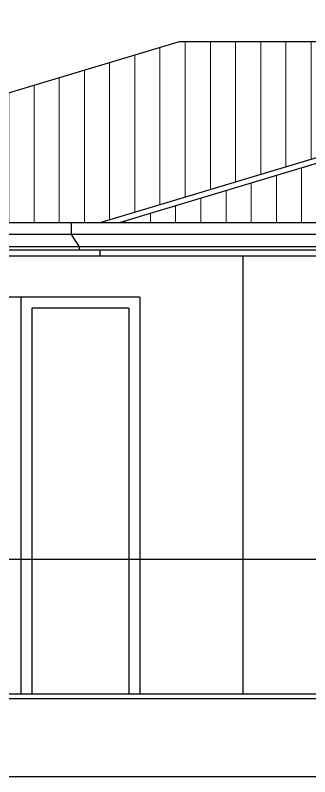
# Model space of a CAD drawing. Header units: millimetres. Extents: x 2002 to 2114, y 811 to 859.
# Drawn here: x 2029.348 to 2031.205, y 817.067 to 821.861 of the extents above; entities that cross this region are included whole.
import ezdxf

# ---------------------------------------------------------------- set-up
doc = ezdxf.new("R2010")
doc.units = ezdxf.units.MM
doc.header["$LTSCALE"] = 0.04
for name, color, linetype in [('0-2', 1, 'Continuous'), ('02', 1, 'Continuous'), ('chiaro', 252, 'Continuous')]:
    doc.layers.add(name, color=color, linetype=linetype)
doc.layers.add('0_Num_Penna__10', color=1, linetype='Continuous', lineweight=13)

msp = doc.modelspace()

# ---------------------------------------------------------------- hatches: boundary and pattern name
at = {"layer": '0_Num_Penna__10'}
h = msp.add_hatch(dxfattribs=at)
h.set_pattern_fill('ANSI31', color=256, scale=0.05, angle=45, style=0)
h.set_pattern_definition([(90, (-208.4922, -12.77513), (-0.15875, -2e-16), [])])
h.paths.add_polyline_path([(2038.2331, 820.2157), (2038.2331, 820.5557), (2037.8231, 820.5557), (2037.8231, 821.8257), (2034.2382, 821.8257), (2030.0049, 820.5557), (2034.0831, 820.5557), (2034.0831, 820.2157)])
h.paths.add_polyline_path([(2034.2662, 821.2009), (2034.2662, 821.758), (2037.6562, 821.758), (2037.6562, 820.5737), (2034.2662, 820.5737)], flags=16)
h = msp.add_hatch(dxfattribs=at)
h.set_pattern_fill('ANSI31', color=256, scale=0.05, angle=45, style=0)
h.set_pattern_definition([(90, (393.54775, -316.10519), (-0.15875, -2e-16), [])])
h.paths.add_polyline_path([(2029.8831, 820.5557), (2033.6831, 821.6957), (2030.3831, 821.6957), (2026.5831, 820.5557), (2029.7031, 820.5557)])

# ---------------------------------------------------------------- linework, layer by layer
at = {"layer": '0-2'}
for p, q in [((2030.1331, 820.0869), (2028.6331, 820.0869)), ((2029.3831, 820.0869), (2029.3831, 817.5869)), ((2030.1331, 820.0869), (2030.1331, 817.5869)), ((2029.4531, 820.0169), (2029.4531, 817.5869)), ((2030.0631, 820.0169), (2029.4531, 820.0169)), ((2030.0631, 820.0169), (2030.0631, 817.5869)), ((2025.9531, 818.4369), (2034.6831, 818.4369)), ((2033.6831, 817.5869), (2028.4531, 817.5869)), ((2033.6831, 817.5569), (2028.4531, 817.5569)), ((2034.0031, 817.0669), (2028.0831, 817.0669))]:
    msp.add_line(p, q, dxfattribs=at)
at = {"layer": '02'}
for p, q in [((2029.8831, 820.5557), (2034.2331, 821.8607)), ((2030.0049, 820.5557), (2034.2431, 821.8272)), ((2026.5831, 820.5557), (2030.3831, 821.6957)), ((2030.3831, 821.6957), (2033.6831, 821.6957)), ((2026.4031, 820.5557), (2029.7031, 820.5557)), ((2029.7031, 820.5557), (2034.0831, 820.5557)), ((2029.7531, 820.3819), (2026.5831, 820.3819)), ((2029.7531, 820.3819), (2029.7531, 820.4019)), ((2029.7531, 820.3819), (2029.7531, 820.4019)), ((2029.8831, 820.3819), (2029.7531, 820.3819)), ((2033.9031, 820.3819), (2029.7531, 820.3819)), ((2029.8831, 820.3469), (2029.8831, 820.3819)), ((2026.5831, 820.3469), (2029.8831, 820.3469)), ((2029.8831, 820.3469), (2033.9031, 820.3469)), ((2030.7831, 820.3469), (2030.7831, 817.5869))]:
    msp.add_line(p, q, dxfattribs=at)
msp.add_lwpolyline([(2029.7531, 820.4019), (2029.7031, 820.4795), (2029.7031, 820.5557)], dxfattribs=at)
msp.add_lwpolyline([(2029.7531, 820.4019), (2029.7031, 820.4795), (2029.7031, 820.5557)], dxfattribs=at)
at = {"layer": 'chiaro'}
for p, q in [((2029.7031, 820.4795), (2026.4031, 820.4795)), ((2033.9031, 820.4795), (2029.7031, 820.4795)), ((2029.7531, 820.4019), (2026.4531, 820.4019)), ((2033.9031, 820.4019), (2029.7531, 820.4019))]:
    msp.add_line(p, q, dxfattribs=at)

doc.saveas('drawing.dxf')
